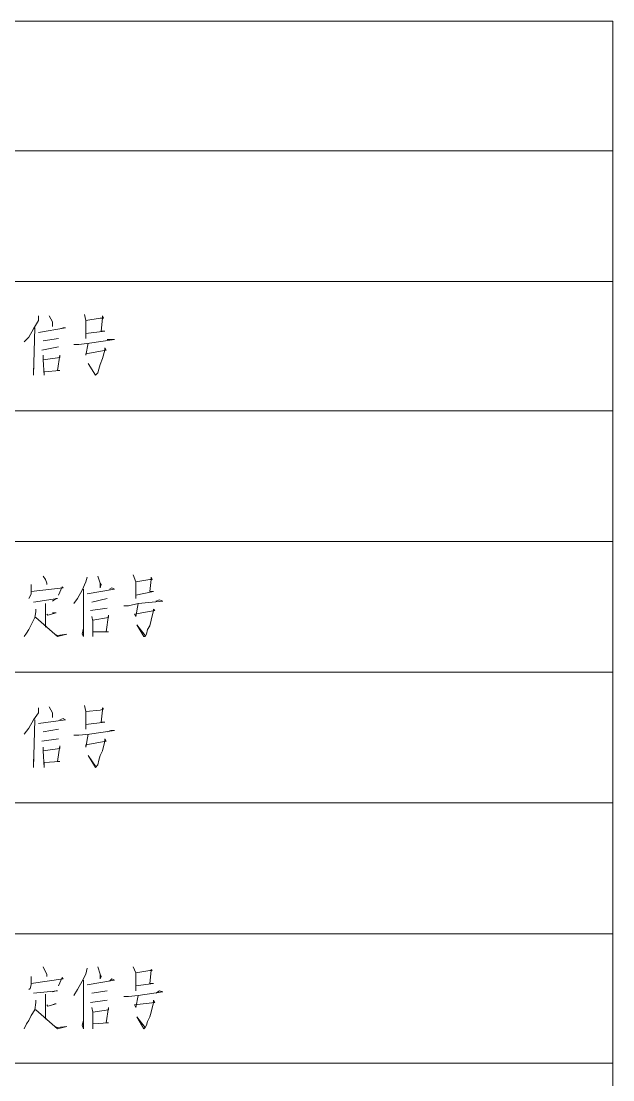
# Model space of a CAD drawing. Header units: millimetres. Extents: x 201 to 11482, y -7821 to 251.
# Drawn here: x 3517.1 to 3548.7, y -6773.4 to -6716.8 of the extents above; entities that cross this region are included whole.
import ezdxf

# ---------------------------------------------------------------- set-up
doc = ezdxf.new("R2010")
doc.units = ezdxf.units.MM

msp = doc.modelspace()

# ---------------------------------------------------------------- linework, layer by layer
at = {"color": 0, "lineweight": 18}
for points in [[(3548.745, -6723.713), (3548.745, -6716.792), (3240.008, -6716.792), (3240.008, -6723.713), (3548.745, -6723.713)], [(3459.146, -6730.698), (3548.745, -6730.698), (3548.745, -6723.713)], [(3459.146, -6737.62), (3548.745, -6737.62), (3548.745, -6730.698)], [(3518.011, -6732.54), (3518.011, -6732.794), (3517.757, -6733.238), (3517.503, -6733.683), (3517.249, -6733.937)], [(3518.582, -6732.54), (3518.773, -6732.857), (3518.773, -6732.984), (3518.773, -6733.111), (3518.773, -6732.857)], [(3520.487, -6732.476), (3520.551, -6732.794), (3520.551, -6733.746), (3520.551, -6733.492), (3521.567, -6733.365), (3521.376, -6733.365), (3521.44, -6732.667), (3521.44, -6732.54), (3521.503, -6732.667), (3521.313, -6732.667), (3520.551, -6732.794)], [(3517.82, -6733.175), (3517.757, -6735.715), (3517.757, -6735.588), (3517.757, -6735.334)], [(3518.011, -6733.429), (3519.471, -6733.175), (3519.344, -6733.175), (3519.154, -6733.238)], [(3518.265, -6733.873), (3519.09, -6733.746)], [(3519.916, -6734.064), (3520.17, -6734.064), (3520.741, -6734), (3522.075, -6733.81), (3521.884, -6733.81), (3521.694, -6733.81)], [(3519.09, -6734.191), (3518.201, -6734.381)], [(3520.678, -6734), (3520.551, -6734.635), (3520.551, -6734.572), (3521.63, -6734.381), (3521.567, -6734.254), (3521.567, -6734.381), (3521.44, -6734.826), (3521.313, -6735.143), (3521.249, -6735.397), (3521.186, -6735.588), (3521.059, -6735.715), (3521.059, -6735.715), (3520.678, -6735.08), (3521.059, -6735.715)], [(3518.265, -6734.635), (3518.265, -6734.889), (3518.328, -6735.715), (3518.328, -6735.524), (3519.154, -6735.461), (3519.027, -6735.461), (3519.154, -6734.635), (3519.154, -6734.762), (3518.265, -6734.889)], [(3459.146, -6744.605), (3548.745, -6744.605), (3548.745, -6737.62)], [(3459.146, -6751.59), (3548.745, -6751.59), (3548.745, -6744.605)], [(3523.091, -6746.383), (3523.218, -6746.764), (3523.218, -6747.653), (3523.218, -6747.462), (3524.17, -6747.272), (3523.98, -6747.272), (3524.043, -6746.637), (3524.043, -6746.51), (3524.107, -6746.637), (3523.98, -6746.637), (3523.218, -6746.764)], [(3517.63, -6746.891), (3517.63, -6747.145), (3517.63, -6747.272), (3517.63, -6747.399), (3517.566, -6747.526), (3517.503, -6747.653)], [(3518.265, -6746.446), (3518.392, -6746.637), (3518.455, -6746.827), (3518.455, -6746.891)], [(3520.614, -6746.51), (3520.551, -6746.764), (3520.36, -6747.208), (3520.106, -6747.653), (3519.916, -6747.907)], [(3521.186, -6746.446), (3521.313, -6746.827), (3521.376, -6746.891), (3521.313, -6747.081), (3521.313, -6746.827)], [(3517.63, -6747.272), (3519.344, -6747.081), (3519.281, -6747.018), (3519.09, -6747.462)], [(3520.424, -6747.145), (3520.424, -6749.685), (3520.36, -6749.558), (3520.424, -6749.24)], [(3520.614, -6747.399), (3522.075, -6747.145), (3521.948, -6747.081), (3521.821, -6747.145)], [(3517.757, -6747.843), (3519.027, -6747.653), (3518.963, -6747.653), (3518.773, -6747.78)], [(3518.392, -6747.907), (3518.392, -6748.034), (3518.392, -6749.177)], [(3520.868, -6747.843), (3521.694, -6747.653)], [(3522.583, -6748.034), (3522.837, -6748.034), (3523.345, -6747.907), (3524.678, -6747.78), (3524.488, -6747.716), (3524.297, -6747.78)], [(3523.345, -6747.907), (3523.218, -6748.605), (3523.154, -6748.478), (3524.234, -6748.288), (3524.17, -6748.224), (3524.17, -6748.288), (3524.043, -6748.796), (3523.98, -6749.113), (3523.853, -6749.304), (3523.789, -6749.558), (3523.726, -6749.685), (3523.662, -6749.685), (3523.281, -6749.05), (3523.726, -6749.621)], [(3517.884, -6748.224), (3517.884, -6748.351), (3517.82, -6748.669), (3517.63, -6749.05), (3517.503, -6749.304), (3517.376, -6749.494), (3517.249, -6749.685)], [(3517.82, -6748.669), (3517.884, -6748.669), (3519.027, -6749.685), (3519.535, -6749.558), (3519.027, -6749.621), (3518.9, -6749.558)], [(3518.455, -6748.478), (3518.519, -6748.542), (3518.963, -6748.415), (3518.9, -6748.415), (3518.773, -6748.415)], [(3521.694, -6748.161), (3520.805, -6748.288)], [(3520.868, -6748.605), (3520.932, -6748.859), (3520.932, -6749.685), (3520.932, -6749.431), (3521.757, -6749.431), (3521.63, -6749.431), (3521.757, -6748.542), (3521.757, -6748.669), (3520.932, -6748.796)], [(3459.146, -6758.575), (3548.745, -6758.575), (3548.745, -6751.59)], [(3518.011, -6753.495), (3518.011, -6753.749), (3517.757, -6754.13), (3517.503, -6754.574), (3517.249, -6754.892)], [(3518.582, -6753.431), (3518.773, -6753.749), (3518.773, -6753.876), (3518.773, -6754.003), (3518.773, -6753.749)], [(3520.487, -6753.368), (3520.551, -6753.685), (3520.551, -6754.638), (3520.551, -6754.384), (3521.567, -6754.257), (3521.376, -6754.257), (3521.44, -6753.622), (3521.44, -6753.495), (3521.503, -6753.558), (3521.313, -6753.622), (3520.551, -6753.685)], [(3517.82, -6754.13), (3517.757, -6756.67), (3517.757, -6756.543), (3517.757, -6756.225)], [(3518.011, -6754.32), (3519.471, -6754.13), (3519.344, -6754.066), (3519.154, -6754.13)], [(3518.265, -6754.765), (3519.09, -6754.638)], [(3519.916, -6754.955), (3520.17, -6754.955), (3520.741, -6754.892), (3522.075, -6754.701), (3521.884, -6754.701), (3521.694, -6754.765)], [(3520.678, -6754.892), (3520.551, -6755.59), (3520.551, -6755.463), (3521.63, -6755.273), (3521.567, -6755.146), (3521.567, -6755.273), (3521.44, -6755.781), (3521.313, -6756.035), (3521.249, -6756.289), (3521.186, -6756.543), (3521.059, -6756.67), (3521.059, -6756.67), (3520.678, -6756.035), (3521.059, -6756.606)], [(3519.09, -6755.146), (3518.201, -6755.273)], [(3518.265, -6755.59), (3518.265, -6755.781), (3518.328, -6756.67), (3518.328, -6756.416), (3519.154, -6756.352), (3519.027, -6756.352), (3519.154, -6755.527), (3519.154, -6755.654), (3518.265, -6755.781)], [(3459.146, -6765.56), (3548.745, -6765.56), (3548.745, -6758.575)], [(3459.146, -6772.481), (3548.745, -6772.481), (3548.745, -6765.56)], [(3518.265, -6767.338), (3518.392, -6767.592), (3518.455, -6767.719), (3518.455, -6767.846)], [(3521.186, -6767.338), (3521.313, -6767.719), (3521.376, -6767.846), (3521.313, -6767.973), (3521.313, -6767.719)], [(3523.091, -6767.338), (3523.218, -6767.655), (3523.218, -6768.608), (3523.218, -6768.354), (3524.17, -6768.227), (3523.98, -6768.227), (3524.043, -6767.528), (3524.043, -6767.465), (3524.107, -6767.528), (3523.98, -6767.528), (3523.218, -6767.655)], [(3517.63, -6767.846), (3517.63, -6768.036), (3517.63, -6768.163), (3517.63, -6768.29), (3517.566, -6768.481), (3517.503, -6768.544)], [(3517.63, -6768.227), (3519.344, -6767.973), (3519.281, -6767.909), (3519.09, -6768.354)], [(3520.614, -6767.401), (3520.551, -6767.719), (3520.36, -6768.1), (3520.106, -6768.544), (3519.916, -6768.862)], [(3520.424, -6768.036), (3520.424, -6770.64), (3520.36, -6770.449), (3520.424, -6770.195)], [(3520.614, -6768.29), (3522.075, -6768.036), (3521.948, -6767.973), (3521.821, -6768.1)], [(3517.757, -6768.735), (3519.027, -6768.608), (3518.963, -6768.608), (3518.773, -6768.671)], [(3518.392, -6768.798), (3518.392, -6768.925), (3518.392, -6770.132)], [(3520.868, -6768.735), (3521.694, -6768.608)], [(3522.583, -6768.925), (3522.837, -6768.925), (3523.345, -6768.862), (3524.678, -6768.671), (3524.488, -6768.608), (3524.297, -6768.735)], [(3523.345, -6768.862), (3523.218, -6769.497), (3523.154, -6769.37), (3524.234, -6769.243), (3524.17, -6769.116), (3524.17, -6769.243), (3524.043, -6769.751), (3523.98, -6770.005), (3523.853, -6770.259), (3523.789, -6770.449), (3523.726, -6770.576), (3523.662, -6770.64), (3523.281, -6770.005), (3523.726, -6770.576)], [(3517.884, -6769.116), (3517.884, -6769.243), (3517.82, -6769.624), (3517.63, -6769.941), (3517.503, -6770.195), (3517.376, -6770.386), (3517.249, -6770.64)], [(3518.455, -6769.37), (3518.519, -6769.433), (3518.963, -6769.306), (3518.9, -6769.306), (3518.773, -6769.37)], [(3521.694, -6769.116), (3520.805, -6769.243)], [(3520.868, -6769.497), (3520.932, -6769.751), (3520.932, -6770.64), (3520.932, -6770.386), (3521.757, -6770.322), (3521.63, -6770.322), (3521.757, -6769.497), (3521.757, -6769.624), (3520.932, -6769.751)], [(3517.82, -6769.624), (3517.884, -6769.624), (3519.027, -6770.64), (3519.535, -6770.513), (3519.027, -6770.576), (3518.9, -6770.513)], [(3459.146, -6779.466), (3548.745, -6779.466), (3548.745, -6772.481)]]:
    msp.add_lwpolyline(points, dxfattribs=at)

doc.saveas('drawing.dxf')
